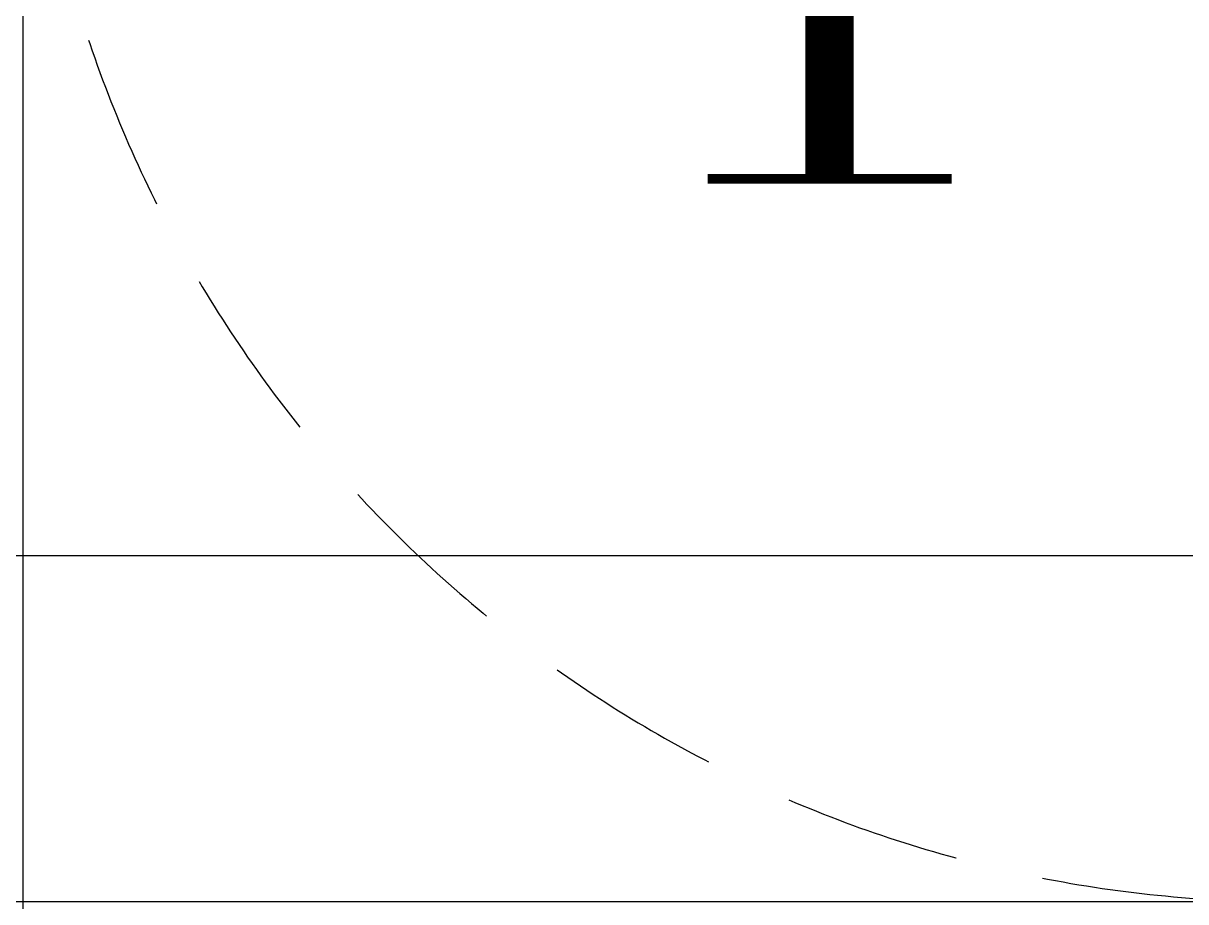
# Model space of a CAD drawing. Header units: inches. Extents: x 16928 to 514628, y -1471 to 241387.
# Drawn here: x 51864 to 53175, y 34760 to 35751 of the extents above; entities that cross this region are included whole.
import ezdxf

# ---------------------------------------------------------------- set-up
doc = ezdxf.new("R2010")
doc.units = ezdxf.units.IN
doc.header["$MEASUREMENT"] = 0
doc.linetypes.add('HIDDEN', pattern=[0.375, 0.25, -0.125])
for name, color, linetype in [('12. mRspecT - LEGEND', 1, 'Continuous'), ('dxt_text', 4, 'Continuous'), ('FITTING', 8, 'Continuous'), ('LIGHT', 4, 'Continuous'), ('stair', 8, 'Continuous'), ('WALL', 1, 'Continuous')]:
    doc.layers.add(name, color=color, linetype=linetype)
doc.styles.add('ROMANS', font='ROMANS', dxfattribs={"width": 0.7})
doc.dimstyles.new('ROMANS', dxfattribs={"dimtxt": 600, "dimasz": 300, "dimexe": 0, "dimexo": 0, "dimgap": 250, "dimtad": 1, "dimdec": 0, "dimdsep": 46, "dimtxsty": 'ROMANS', "dimcen": 10, "dimdle": 150, "dimclrd": 1, "dimclre": 256, "dimclrt": 7, "dimaunit": 1, "dimadec": 0, "dimazin": 0, "dimtfac": 1, "dimtdec": 0, "dimtix": 1, "dimtofl": 0, "dimtmove": 2, "dimatfit": 3, "dimfxl": 1, "dimtolj": 1, "dimarcsym": 0})

# ---------------------------------------------------------------- blocks, each defined once
blk = doc.blocks.new('YBC 1X36')
at = {"layer": 'FITTING', "color": 3}
for points, const_width in [([(-610, 137.6), (-610, -137.6)], 10.9), ([(610, 137.6), (610, -137.6)], 10.9), ([(-610, 0), (610, 0)], 54.6)]:
    blk.add_lwpolyline(points, dxfattribs=dict(at, const_width=const_width))

msp = doc.modelspace()

# ---------------------------------------------------------------- linework, layer by layer
at = {"layer": '12. mRspecT - LEGEND'}
msp.add_lwpolyline([(53513.8, 34610.5), (51863.6, 34610.5), (51863.6, 37610.5), (55288.6, 37610.5), (55288.6, 44260.5), (53288.6, 44260.5), (53288.6, 56110.5), (57288.6, 56110.5), (57288.6, 58610.5), (65138.6, 58610.5), (65138.6, 56785.5), (68563.3, 56785.5), (68563.6, 57160.5)], dxfattribs=at)
at = {"layer": 'stair', "linetype": 'HIDDEN', "ltscale": 800}
msp.add_arc((53288.6, 36185.5), 1425, 90, 270, dxfattribs=at)
at = {"layer": 'WALL'}
for p, q in [((51863.6, 34228.9), (51863.6, 35610.5)), ((56408.6, 34760.5), (51713.6, 34760.5))]:
    msp.add_line(p, q, dxfattribs=at)

# ---------------------------------------------------------------- block references
at = {"layer": 'dxt_text', "rotation": 270}
msp.add_blockref('YBC 1X36', (52772.9, 36185.5), dxfattribs=at)

# ---------------------------------------------------------------- leaders
at = {"layer": 'LIGHT', "linetype": 'Continuous'}
msp.add_leader([(54189.9, 33872.1), (54189.9, 35150.4), (49749.9, 35150.4)], dimstyle='ROMANS', override={"dimgap": 250, "dimtad": 0}, dxfattribs=at)

doc.saveas('drawing.dxf')
